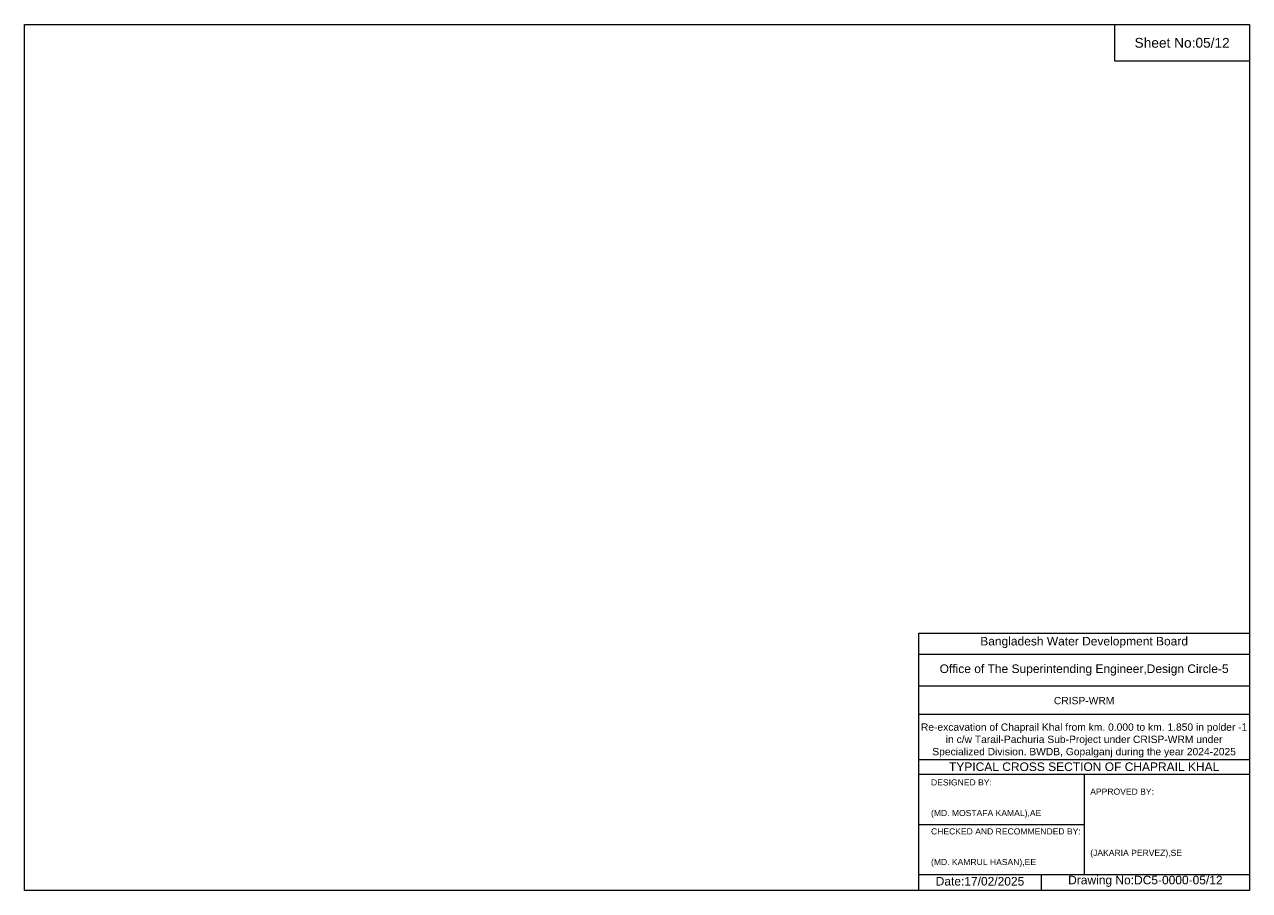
# Model space of a CAD drawing. Header units: inches. Extents: x 91000 to 218000, y -5656 to 0.
# Drawn here: x 140000 to 148000, y -5656 to 0 of the extents above; entities that cross this region are included whole.
import ezdxf

# ---------------------------------------------------------------- set-up
doc = ezdxf.new("R2010")
doc.units = ezdxf.units.IN
doc.header["$LTSCALE"] = 7
doc.header["$MEASUREMENT"] = 0
doc.styles.get("Standard").update_dxf_attribs({"font": 'arial.ttf'})

msp = doc.modelspace()

# ---------------------------------------------------------------- linework, layer by layer
for points in [[(140000, 0), (148000, 0), (148000, -5656), (140000, -5656)], [(147120, 0), (148000, 0), (148000, -240), (147120, -240)]]:
    msp.add_lwpolyline(points, close=True)
for points in [[(145840, -5656), (145840, -3976), (148000, -3976)], [(145840, -4112), (148000, -4112)], [(145840, -4320), (148000, -4320)], [(145840, -4504), (148000, -4504)], [(145840, -4800), (148000, -4800)], [(145840, -4896), (148000, -4896)], [(146920, -4896), (146920, -5552)], [(145840, -5224), (146920, -5224)], [(145840, -5552), (148000, -5552)], [(146640, -5552), (146640, -5656)]]:
    msp.add_lwpolyline(points)

# ---------------------------------------------------------------- texts
at = {"attachment_point": 5}
for s, insert, char_height in [('Sheet No:05/12', (147560, -120), 64), ('Bangladesh Water Development Board', (146920, -4036), 56), ('Office of The Superintending Engineer,Design Circle-5', (146920, -4216), 56)]:
    msp.add_mtext(s, dxfattribs=dict(at, insert=insert, char_height=char_height))
for s, insert, char_height, width, attachment_point in [('CRISP-WRM', (146920, -4416), 48, 2240, 5), ('Re-excavation of Chaprail Khal from km. 0.000 to km. 1.850 in polder -1  in c/w Tarail-Pachuria Sub-Project under CRISP-WRM under Specialized Division. BWDB, Gopalganj during the year 2024-2025', (146920, -4676), 48, 2160, 5), ('TYPICAL CROSS SECTION OF CHAPRAIL KHAL', (146920, -4848), 56, 2240, 5), ('DESIGNED BY:^J^J^J(MD. MOSTAFA KAMAL),AE', (145920, -5056), 40, 1120, 4), ('APPROVED BY:^J^J^J^J^J^J(JAKARIA PERVEZ),SE', (146960, -5216), 40, 1120, 4), ('CHECKED AND RECOMMENDED BY:^J^J^J(MD. KAMRUL HASAN),EE', (145920, -5376), 40, 1120, 4), ('Date:17/02/2025', (146240, -5596), 56, 1120, 5), ('Drawing No:DC5-0000-05/12', (147320, -5596), 56, 1760, 5)]:
    msp.add_mtext(s, dxfattribs=dict(insert=insert, char_height=char_height, width=width, attachment_point=attachment_point))

doc.saveas('drawing.dxf')
